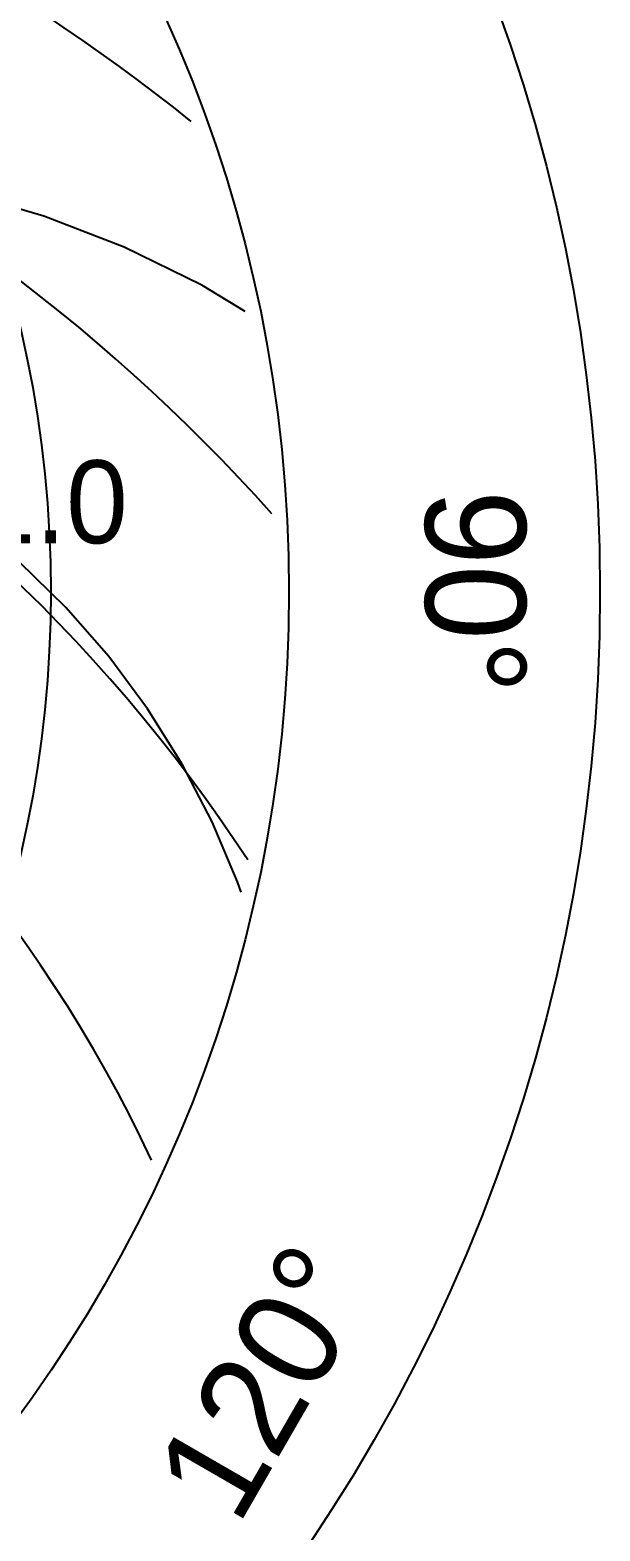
# Model space of a CAD drawing. Header units: metres. Extents: x -58 to 58, y -58 to 58.
# Drawn here: x 38.3 to 57.5, y -31.7 to 19 of the extents above; entities that cross this region are included whole.
import ezdxf
from ezdxf.enums import TextEntityAlignment as Align

# ---------------------------------------------------------------- set-up
doc = ezdxf.new("R2010")
doc.units = ezdxf.units.M
for name, color, linetype in [('CUT_REFERENCE', 1, 'Continuous'), ('ENGRAVE_AWA', 4, 'Continuous'), ('ENGRAVE_TEXT', 7, 'Continuous')]:
    doc.layers.add(name, color=color, linetype=linetype)

msp = doc.modelspace()

# ---------------------------------------------------------------- linework, layer by layer
at = {"layer": 'CUT_REFERENCE'}
for radius in [57.5, 47]:
    msp.add_circle((0, 0), radius, dxfattribs=at)
at = {"layer": 'ENGRAVE_AWA'}
for p, q in [((38.724, 12.683), (35.928, 13.5)), ((41.439, 11.631), (38.724, 12.683)), ((44.055, 10.349), (41.439, 11.631)), ((45.527, 9.464), (44.055, 10.349)), ((39.47, -0.525), (37.894, 1.009)), ((40.918, -2.181), (39.47, -0.525)), ((42.23, -3.947), (40.918, -2.181)), ((43.397, -5.811), (42.23, -3.947)), ((44.411, -7.763), (43.397, -5.811)), ((45.267, -9.79), (44.411, -7.763)), ((45.382, -10.137), (45.267, -9.79))]:
    msp.add_line(p, q, dxfattribs=at)
msp.add_circle((0, 0), 38.958, dxfattribs=at)
for radius, start, end in [(70.125, 51.44814, 128.55186), (62.333, 41.85902, 138.14098), (54.542, 33.2534, 146.7466), (46.75, 25.0283, 154.9717)]:
    msp.add_arc((0, -38.958), radius, start, end, dxfattribs=at)

# ---------------------------------------------------------------- texts
at = {"layer": 'ENGRAVE_TEXT'}
msp.add_text('1.0', height=2.8, dxfattribs=at).set_placement((38.958, 0.8), align=Align.BOTTOM_CENTER)
for s, rotation, p in [('90°', -90, (53.3, 0)), ('120°', 60, (46.159, -26.65))]:
    msp.add_text(s, height=3.4, rotation=rotation, dxfattribs=at).set_placement(p, align=Align.MIDDLE_CENTER)

doc.saveas('drawing.dxf')
